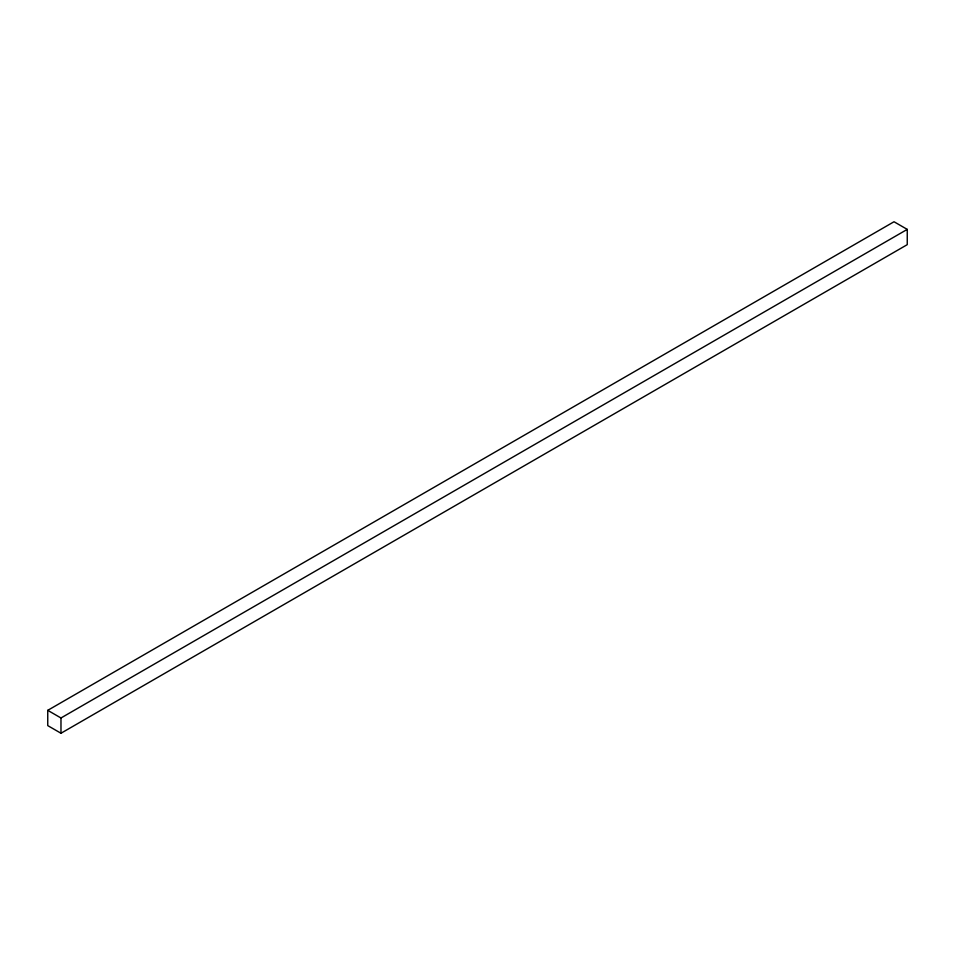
<?xml version="1.0" encoding="UTF-8"?>
<svg xmlns="http://www.w3.org/2000/svg" width="955" height="955" viewBox="0 0 955 955"><rect width="100%" height="100%" fill="white"/><g stroke="black" fill="none" stroke-linecap="round" stroke-linejoin="round"><path stroke-width="1.43" d="M47.75 710.341L894.023 221.751L907.25 229.391L907.25 244.659L60.977 733.249L47.75 725.609L47.75 710.341L60.977 717.981L907.25 229.391M60.977 717.981L60.977 733.249"/></g></svg>
